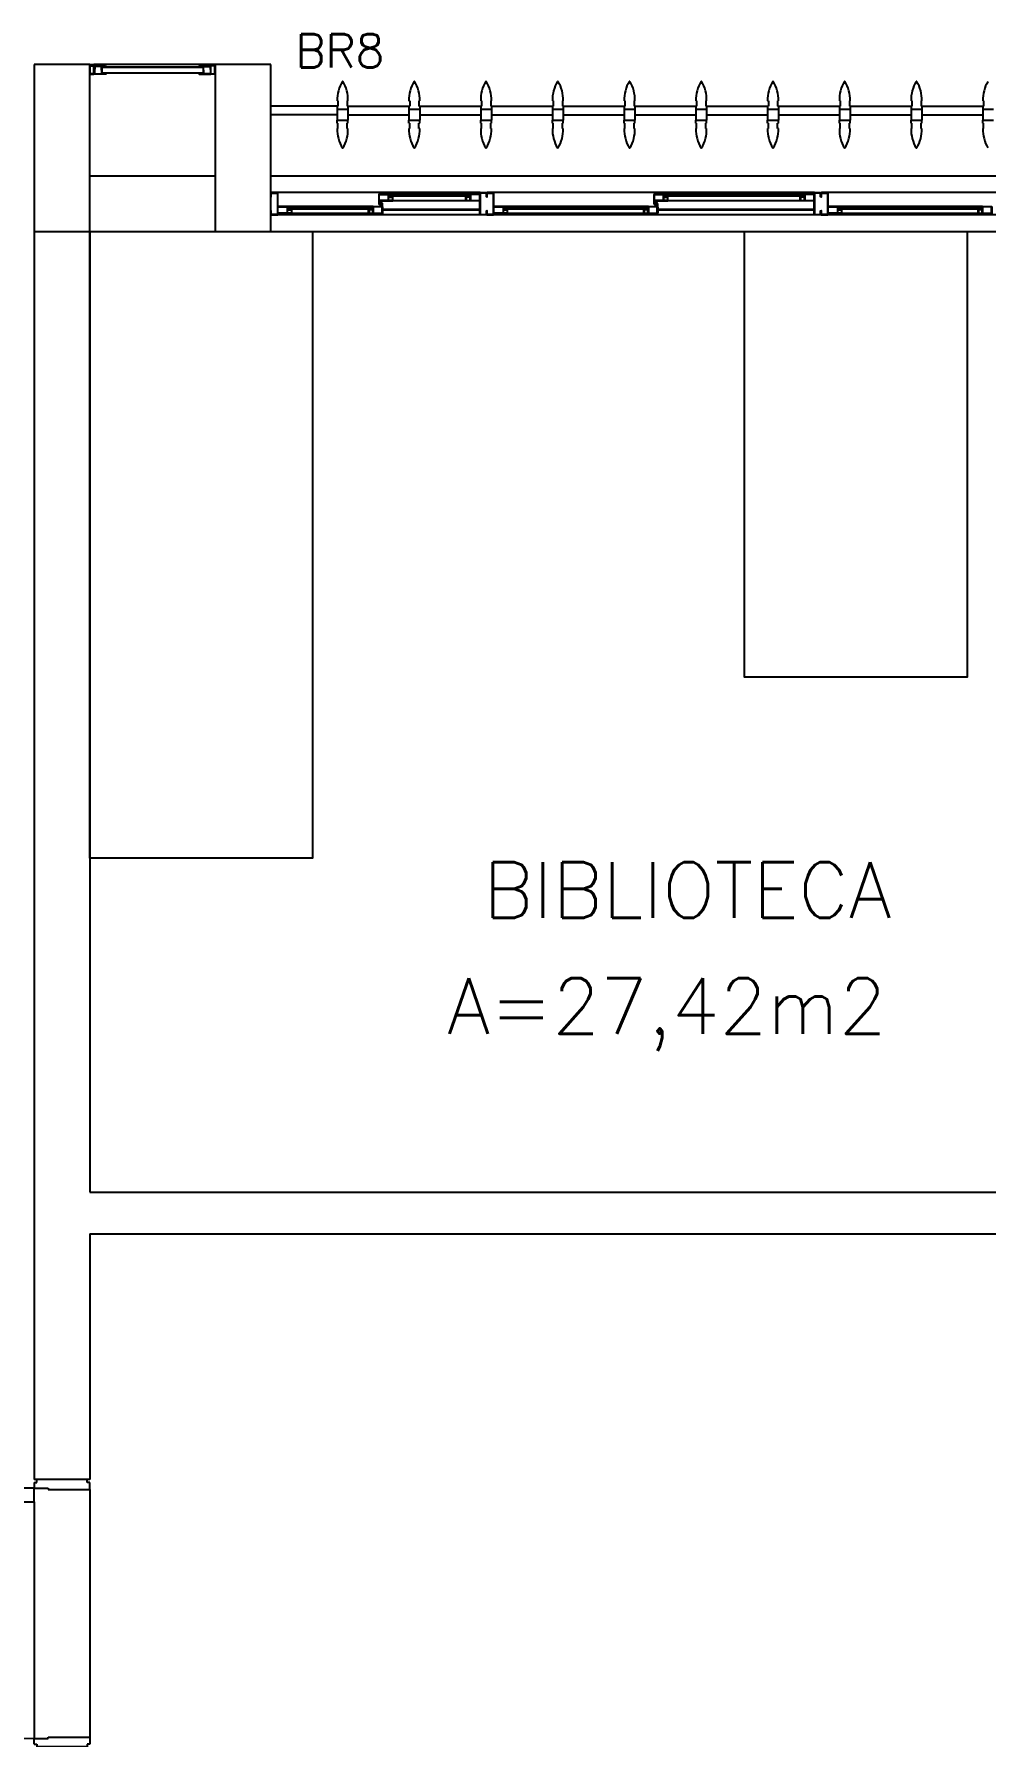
# Model space of a CAD drawing. Header units: millimetres. Extents: x 2128 to 2646, y 1972 to 2207.
# Drawn here: x 2316.61 to 2320.03, y 2047.56 to 2053.67 of the extents above; entities that cross this region are included whole.
import ezdxf

# ---------------------------------------------------------------- set-up
doc = ezdxf.new("R2010")
doc.units = ezdxf.units.MM
for name, color, linetype in [('AR-ALV', 2, 'Continuous'), ('AR-BANCADAS', 1, 'Continuous'), ('AR-BRISES', 1, 'Continuous'), ('AR-ESQ', 1, 'Continuous'), ('AR-ESTC', 3, 'Continuous'), ('AR-PEITORIL', 1, 'Continuous'), ('AR-PF-maçaneta', 1, 'Continuous'), ('AR-PF-mov', 1, 'Continuous'), ('AR-PF-pm1', 2, 'Continuous'), ('AR-PF-soleira', 1, 'Continuous'), ('AR-PORTA', 1, 'Continuous'), ('BC- VISTA', 1, 'Continuous'), ('BR-PAINEL', 1, 'Continuous'), ('BR-SUPORTE', 1, 'Continuous'), ('BR-TEXTO', 2, 'Continuous'), ('DT-ESQ-BAGUETE-C', 1, 'Continuous'), ('DT-ESQ-BAGUETE-V', 1, 'Continuous'), ('DT-ESQ-CHAPA DOBRADA-V', 1, 'Continuous'), ('DT-ESQ-PERFIL CADEIRA-C', 2, 'Continuous'), ('DT-ESQ-PERFIL CADEIRA-V', 2, 'Continuous'), ('DT-ESQ-PERFIL U SIMPLES-C', 2, 'Continuous'), ('DT-ESQ-PERFIL U-C', 2, 'Continuous'), ('DT-ESQ-PERFIL U-V', 1, 'Continuous'), ('DT-ESQ-VENEZIANA-C', 1, 'Continuous'), ('DT-ESQ-VENEZIANA-V', 1, 'Continuous'), ('DT-ESQ-VIDRO-C', 2, 'Continuous'), ('DT-TXTMOD', 1, 'Continuous'), ('TEXTO', 2, 'Continuous'), ('Área', 2, 'Continuous')]:
    doc.layers.add(name, color=color, linetype=linetype)
doc.styles.add('S10', font='simplex.shx', dxfattribs={"height": 0.1})
doc.styles.add('S12', font='simplex.shx', dxfattribs={"width": 1.1, "height": 0.12})
doc.styles.add('UNB-100', font='simplex.shx', dxfattribs={"height": 0.2})

# ---------------------------------------------------------------- blocks, each defined once
blk = doc.blocks.new('BCL11')
at = {"layer": 'BC- VISTA'}
blk.add_lwpolyline([(0.8, 0), (0.8, -1.6), (0, -1.6), (0, 0)], close=True, dxfattribs=at)
blk = doc.blocks.new('BCL07')
at = {"layer": 'BC- VISTA'}
blk.add_lwpolyline([(0.8, 0), (0.8, -2.25), (0, -2.25), (0, 0)], close=True, dxfattribs=at)
blk = doc.blocks.new('EF40-P')
at = {"layer": 'DT-ESQ-BAGUETE-C', "ltscale": 0.1}
for points in [[(2.61, -0.08), (2.5965, -0.08), (2.5965, -0.0785), (2.6095, -0.0785, 0.414214), (2.61, -0.078), (2.61, -0.067, 0.414214), (2.6095, -0.0665), (2.5965, -0.0665), (2.5965, -0.065), (2.61, -0.065, -0.414214), (2.6115, -0.0665), (2.6115, -0.0785, -0.414214)], [(3.1015, -0.08), (3.115, -0.08), (3.115, -0.0785), (3.102, -0.0785, -0.414214), (3.1015, -0.078), (3.1015, -0.067, -0.414214), (3.102, -0.0665), (3.115, -0.0665), (3.115, -0.065), (3.1015, -0.065, 0.414214), (3.1, -0.0665), (3.1, -0.0785, 0.414214)], [(3.2485, -0.125), (3.235, -0.125), (3.235, -0.1235), (3.248, -0.1235, 0.414214), (3.2485, -0.123), (3.2485, -0.112, 0.414214), (3.248, -0.1115), (3.235, -0.1115), (3.235, -0.11), (3.2485, -0.11, -0.414214), (3.25, -0.1115), (3.25, -0.1235, -0.414214)], [(3.7265, -0.125), (3.74, -0.125), (3.74, -0.1235), (3.727, -0.1235, -0.414214), (3.7265, -0.123), (3.7265, -0.112, -0.414214), (3.727, -0.1115), (3.74, -0.1115), (3.74, -0.11), (3.7265, -0.11, 0.414214), (3.725, -0.1115), (3.725, -0.1235, 0.414214)], [(3.81, -0.08), (3.7965, -0.08), (3.7965, -0.0785), (3.8095, -0.0785, 0.414214), (3.81, -0.078), (3.81, -0.067, 0.414214), (3.8095, -0.0665), (3.7965, -0.0665), (3.7965, -0.065), (3.81, -0.065, -0.414214), (3.8115, -0.0665), (3.8115, -0.0785, -0.414214)], [(4.3015, -0.08), (4.315, -0.08), (4.315, -0.0785), (4.302, -0.0785, -0.414214), (4.3015, -0.078), (4.3015, -0.067, -0.414214), (4.302, -0.0665), (4.315, -0.0665), (4.315, -0.065), (4.3015, -0.065, 0.414214), (4.3, -0.0665), (4.3, -0.0785, 0.414214)], [(4.4485, -0.125), (4.435, -0.125), (4.435, -0.1235), (4.448, -0.1235, 0.414214), (4.4485, -0.123), (4.4485, -0.112, 0.414214), (4.448, -0.1115), (4.435, -0.1115), (4.435, -0.11), (4.4485, -0.11, -0.414214), (4.45, -0.1115), (4.45, -0.1235, -0.414214)], [(4.714, -0.125), (4.7275, -0.125), (4.7275, -0.1235), (4.7145, -0.1235, -0.414214), (4.714, -0.123), (4.714, -0.112, -0.414214), (4.7145, -0.1115), (4.7275, -0.1115), (4.7275, -0.11), (4.714, -0.11, 0.414214), (4.7125, -0.1115), (4.7125, -0.1235, 0.414214)], [(4.7975, -0.08), (4.784, -0.08), (4.784, -0.0785), (4.797, -0.0785, 0.414214), (4.7975, -0.078), (4.7975, -0.067, 0.414214), (4.797, -0.0665), (4.784, -0.0665), (4.784, -0.065), (4.7975, -0.065, -0.414214), (4.799, -0.0665), (4.799, -0.0785, -0.414214)], [(5.0765, -0.08), (5.09, -0.08), (5.09, -0.0785), (5.077, -0.0785, -0.414214), (5.0765, -0.078), (5.0765, -0.067, -0.414214), (5.077, -0.0665), (5.09, -0.0665), (5.09, -0.065), (5.0765, -0.065, 0.414214), (5.075, -0.0665), (5.075, -0.0785, 0.414214)]]:
    blk.add_lwpolyline(points, format="xyb", close=True, dxfattribs=at)
at = {"layer": 'DT-ESQ-BAGUETE-V', "ltscale": 0.1}
for p, q in [((2.61, -0.065), (3.1015, -0.065)), ((3.2485, -0.11), (3.7265, -0.11)), ((3.81, -0.065), (4.3015, -0.065)), ((4.4485, -0.11), (4.714, -0.11)), ((4.7975, -0.065), (5.0765, -0.065))]:
    blk.add_line(p, q, dxfattribs=at)
at = {"layer": 'DT-ESQ-CHAPA DOBRADA-V', "ltscale": 0.1}
for p, q in [((3.2, -0.077), (3.7615, -0.077)), ((3.2, -0.08), (3.7615, -0.08)), ((4.4, -0.077), (4.749, -0.077)), ((4.4, -0.08), (4.749, -0.08))]:
    blk.add_line(p, q, dxfattribs=at)
at = {"layer": 'DT-ESQ-PERFIL CADEIRA-C', "ltscale": 0.1}
for p, q in [((2.5635, -0.0885), (2.61, -0.0885)), ((3.15, -0.0885), (3.1015, -0.0885)), ((3.7635, -0.0885), (3.81, -0.0885)), ((4.35, -0.0885), (4.3015, -0.0885)), ((4.751, -0.0885), (4.7975, -0.0885)), ((5.125, -0.0885), (5.0765, -0.0885)), ((3.2, -0.1335), (3.2485, -0.1335)), ((3.773, -0.1335), (3.7265, -0.1335)), ((4.4, -0.1335), (4.4485, -0.1335)), ((4.7605, -0.1335), (4.714, -0.1335))]:
    blk.add_line(p, q, dxfattribs=at)
for points in [[(2.61, -0.087, -1), (2.61, -0.09), (2.5635, -0.09, -0.414214), (2.5615, -0.088), (2.5615, -0.067, -0.414214), (2.5635, -0.065), (2.595, -0.065, -0.414214), (2.5965, -0.0665), (2.5965, -0.087)], [(2.5965, -0.0885, -0.198913), (2.5954, -0.0881, -0.198913), (2.595, -0.087), (2.595, -0.067, 0.414214), (2.5945, -0.0665), (2.5635, -0.0665, 0.414214), (2.563, -0.067), (2.563, -0.088, 0.414214), (2.5635, -0.0885)], [(3.1015, -0.09), (3.15, -0.09), (3.15, -0.0885), (3.115, -0.0885, 0.198912), (3.1161, -0.0881, 0.198913), (3.1165, -0.087), (3.1165, -0.067, -0.414214), (3.117, -0.0665), (3.15, -0.0665), (3.15, -0.065), (3.1165, -0.065, 0.414214), (3.115, -0.0665), (3.115, -0.0785), (3.115, -0.08), (3.115, -0.087), (3.1015, -0.087, 1)], [(3.2485, -0.135), (3.2, -0.135), (3.2, -0.1335), (3.235, -0.1335, -0.198912), (3.2339, -0.1331, -0.198913), (3.2335, -0.132), (3.2335, -0.112, 0.414214), (3.233, -0.1115), (3.2, -0.1115), (3.2, -0.11), (3.2335, -0.11, -0.414214), (3.235, -0.1115), (3.235, -0.1235), (3.235, -0.125), (3.235, -0.132), (3.2485, -0.132, -1)], [(3.7265, -0.132, 1), (3.7265, -0.135), (3.773, -0.135, 0.414214), (3.775, -0.133), (3.775, -0.112, 0.414214), (3.773, -0.11), (3.7415, -0.11, 0.414214), (3.74, -0.1115), (3.74, -0.132)], [(3.74, -0.1335, 0.198913), (3.7411, -0.1331, 0.198913), (3.7415, -0.132), (3.7415, -0.112, -0.414214), (3.742, -0.1115), (3.773, -0.1115, -0.414214), (3.7735, -0.112), (3.7735, -0.133, -0.414214), (3.773, -0.1335)], [(3.81, -0.087, -1), (3.81, -0.09), (3.7635, -0.09, -0.414214), (3.7615, -0.088), (3.7615, -0.067, -0.414214), (3.7635, -0.065), (3.795, -0.065, -0.414214), (3.7965, -0.0665), (3.7965, -0.087)], [(3.7965, -0.0885, -0.198913), (3.7954, -0.0881, -0.198913), (3.795, -0.087), (3.795, -0.067, 0.414214), (3.7945, -0.0665), (3.7635, -0.0665, 0.414214), (3.763, -0.067), (3.763, -0.088, 0.414214), (3.7635, -0.0885)], [(4.3015, -0.09), (4.35, -0.09), (4.35, -0.0885), (4.315, -0.0885, 0.198912), (4.3161, -0.0881, 0.198913), (4.3165, -0.087), (4.3165, -0.067, -0.414214), (4.317, -0.0665), (4.35, -0.0665), (4.35, -0.065), (4.3165, -0.065, 0.414214), (4.315, -0.0665), (4.315, -0.0785), (4.315, -0.08), (4.315, -0.087), (4.3015, -0.087, 1)], [(4.4485, -0.135), (4.4, -0.135), (4.4, -0.1335), (4.435, -0.1335, -0.198912), (4.4339, -0.1331, -0.198913), (4.4335, -0.132), (4.4335, -0.112, 0.414214), (4.433, -0.1115), (4.4, -0.1115), (4.4, -0.11), (4.4335, -0.11, -0.414214), (4.435, -0.1115), (4.435, -0.1235), (4.435, -0.125), (4.435, -0.132), (4.4485, -0.132, -1)], [(4.714, -0.132, 1), (4.714, -0.135), (4.7605, -0.135, 0.414214), (4.7625, -0.133), (4.7625, -0.112, 0.414214), (4.7605, -0.11), (4.729, -0.11, 0.414214), (4.7275, -0.1115), (4.7275, -0.132)], [(4.7275, -0.1335, 0.198913), (4.7286, -0.1331, 0.198913), (4.729, -0.132), (4.729, -0.112, -0.414214), (4.7295, -0.1115), (4.7605, -0.1115, -0.414214), (4.761, -0.112), (4.761, -0.133, -0.414214), (4.7605, -0.1335)], [(4.7975, -0.087, -1), (4.7975, -0.09), (4.751, -0.09, -0.414214), (4.749, -0.088), (4.749, -0.067, -0.414214), (4.751, -0.065), (4.7825, -0.065, -0.414214), (4.784, -0.0665), (4.784, -0.087)], [(4.784, -0.0885, -0.198913), (4.7829, -0.0881, -0.198913), (4.7825, -0.087), (4.7825, -0.067, 0.414214), (4.782, -0.0665), (4.751, -0.0665, 0.414214), (4.7505, -0.067), (4.7505, -0.088, 0.414214), (4.751, -0.0885)], [(5.0765, -0.09), (5.125, -0.09), (5.125, -0.0885), (5.09, -0.0885, 0.198912), (5.0911, -0.0881, 0.198913), (5.0915, -0.087), (5.0915, -0.067, -0.414214), (5.092, -0.0665), (5.125, -0.0665), (5.125, -0.065), (5.0915, -0.065, 0.414214), (5.09, -0.0665), (5.09, -0.0785), (5.09, -0.08), (5.09, -0.087), (5.0765, -0.087, 1)]]:
    blk.add_lwpolyline(points, format="xyb", close=True, dxfattribs=at)
at = {"layer": 'DT-ESQ-PERFIL CADEIRA-V', "ltscale": 0.1}
for p, q in [((2.595, -0.09), (3.1015, -0.09)), ((3.795, -0.09), (4.3015, -0.09)), ((4.7825, -0.09), (5.0765, -0.09)), ((3.2485, -0.135), (3.7265, -0.135)), ((4.4485, -0.135), (4.714, -0.135))]:
    blk.add_line(p, q, dxfattribs=at)
at = {"layer": 'DT-ESQ-PERFIL U SIMPLES-C', "ltscale": 0.1}
for points in [[(3.7635, -0.102), (3.7715, -0.102), (3.7715, -0.1005), (3.7635, -0.1005, -0.414214), (3.763, -0.1), (3.763, -0.092, -0.414214), (3.7635, -0.0915), (3.7715, -0.0915), (3.7715, -0.09), (3.7635, -0.09, 0.414214), (3.7615, -0.092), (3.7615, -0.1, 0.414214)], [(3.773, -0.098), (3.765, -0.098), (3.765, -0.0995), (3.773, -0.0995, -0.414214), (3.7735, -0.1), (3.7735, -0.108, -0.414214), (3.773, -0.1085), (3.765, -0.1085), (3.765, -0.11), (3.773, -0.11, 0.414214), (3.775, -0.108), (3.775, -0.1, 0.414214)], [(4.751, -0.102), (4.759, -0.102), (4.759, -0.1005), (4.751, -0.1005, -0.414214), (4.7505, -0.1), (4.7505, -0.092, -0.414214), (4.751, -0.0915), (4.759, -0.0915), (4.759, -0.09), (4.751, -0.09, 0.414214), (4.749, -0.092), (4.749, -0.1, 0.414214)], [(4.7605, -0.098), (4.7525, -0.098), (4.7525, -0.0995), (4.7605, -0.0995, -0.414214), (4.761, -0.1), (4.761, -0.108, -0.414214), (4.7605, -0.1085), (4.7525, -0.1085), (4.7525, -0.11), (4.7605, -0.11, 0.414214), (4.7625, -0.108), (4.7625, -0.1, 0.414214)]]:
    blk.add_lwpolyline(points, format="xyb", close=True, dxfattribs=at)
at = {"layer": 'DT-ESQ-PERFIL U-C', "ltscale": 0.1}
for points in [[(3.175, -0.0615, 0.414214), (3.1735, -0.06), (3.1515, -0.06, 0.414214), (3.15, -0.0615), (3.15, -0.1385, 0.414214), (3.1515, -0.14), (3.1735, -0.14, 0.414214), (3.175, -0.1385), (3.175, -0.125), (3.1735, -0.125), (3.1735, -0.138, -0.414214), (3.173, -0.1385), (3.152, -0.1385, -0.414214), (3.1515, -0.138), (3.1515, -0.062, -0.414214), (3.152, -0.0615), (3.173, -0.0615, -0.414214), (3.1735, -0.062), (3.1735, -0.075), (3.175, -0.075)], [(3.175, -0.0615, -0.414214), (3.1765, -0.06), (3.1985, -0.06, -0.414214), (3.2, -0.0615), (3.2, -0.1385, -0.414214), (3.1985, -0.14), (3.1765, -0.14, -0.414214), (3.175, -0.1385), (3.175, -0.125), (3.1765, -0.125), (3.1765, -0.138, 0.414214), (3.177, -0.1385), (3.198, -0.1385, 0.414214), (3.1985, -0.138), (3.1985, -0.062, 0.414214), (3.198, -0.0615), (3.177, -0.0615, 0.414214), (3.1765, -0.062), (3.1765, -0.075), (3.175, -0.075)], [(4.375, -0.0615, 0.414214), (4.3735, -0.06), (4.3515, -0.06, 0.414214), (4.35, -0.0615), (4.35, -0.1385, 0.414214), (4.3515, -0.14), (4.3735, -0.14, 0.414214), (4.375, -0.1385), (4.375, -0.125), (4.3735, -0.125), (4.3735, -0.138, -0.414214), (4.373, -0.1385), (4.352, -0.1385, -0.414214), (4.3515, -0.138), (4.3515, -0.062, -0.414214), (4.352, -0.0615), (4.373, -0.0615, -0.414214), (4.3735, -0.062), (4.3735, -0.075), (4.375, -0.075)], [(4.375, -0.0615, -0.414214), (4.3765, -0.06), (4.3985, -0.06, -0.414214), (4.4, -0.0615), (4.4, -0.1385, -0.414214), (4.3985, -0.14), (4.3765, -0.14, -0.414214), (4.375, -0.1385), (4.375, -0.125), (4.3765, -0.125), (4.3765, -0.138, 0.414214), (4.377, -0.1385), (4.398, -0.1385, 0.414214), (4.3985, -0.138), (4.3985, -0.062, 0.414214), (4.398, -0.0615), (4.377, -0.0615, 0.414214), (4.3765, -0.062), (4.3765, -0.075), (4.375, -0.075)], [(5.15, -0.0615, 0.414214), (5.1485, -0.06), (5.1265, -0.06, 0.414214), (5.125, -0.0615), (5.125, -0.1385, 0.414214), (5.1265, -0.14), (5.1485, -0.14, 0.414214), (5.15, -0.1385), (5.15, -0.125), (5.1485, -0.125), (5.1485, -0.138, -0.414214), (5.148, -0.1385), (5.127, -0.1385, -0.414214), (5.1265, -0.138), (5.1265, -0.062, -0.414214), (5.127, -0.0615), (5.148, -0.0615, -0.414214), (5.1485, -0.062), (5.1485, -0.075), (5.15, -0.075)]]:
    blk.add_lwpolyline(points, format="xyb", close=True, dxfattribs=at)
at = {"layer": 'DT-ESQ-PERFIL U-V', "ltscale": 0.1}
for p, q in [((1.9985, -0.06), (3.1515, -0.06)), ((3.1985, -0.06), (4.3515, -0.06)), ((4.3985, -0.06), (5.1265, -0.06)), ((1.9985, -0.14), (3.1515, -0.14)), ((3.1985, -0.14), (4.3515, -0.14)), ((4.3985, -0.14), (5.1265, -0.14))]:
    blk.add_line(p, q, dxfattribs=at)
at = {"layer": 'DT-ESQ-VIDRO-C', "ltscale": 0.1}
for points in [[(3.1125, -0.085), (3.1125, -0.082), (2.599, -0.082), (2.599, -0.085)], [(4.3125, -0.085), (4.3125, -0.082), (3.799, -0.082), (3.799, -0.085)], [(5.0875, -0.085), (5.0875, -0.082), (4.7865, -0.082), (4.7865, -0.085)], [(3.238, -0.13), (3.238, -0.127), (3.737, -0.127), (3.737, -0.13)], [(4.438, -0.13), (4.438, -0.127), (4.7245, -0.127), (4.7245, -0.13)]]:
    blk.add_lwpolyline(points, close=True, dxfattribs=at)
at = {"layer": 'DT-TXTMOD', "ltscale": 0.1, "style": 'S10', "flags": 3}
for tag, p in [('M01', (0.025, -0.28)), ('M02', (0.3253, -0.28)), ('M03', (0.627, -0.28)), ('M04', (0.9288, -0.28)), ('M05', (1.2306, -0.28)), ('M06', (1.5323, -0.28)), ('M07', (1.8341, -0.28)), ('M08', (2.1359, -0.28)), ('M09', (2.4376, -0.28)), ('M10', (2.7394, -0.28)), ('M11', (3.0412, -0.28)), ('M12', (3.3429, -0.28)), ('M13', (3.6447, -0.28)), ('M14', (3.9464, -0.28)), ('M15', (4.2482, -0.28)), ('M16', (4.55, -0.28)), ('M17', (4.8517, -0.28))]:
    blk.add_attdef(tag, p, '', height=0.1, dxfattribs=at)
blk = doc.blocks.new('pcf-alv-01p-dir')
at = {"layer": 'AR-PF-maçaneta'}
blk.add_line((0.83, 0.3425), (0.83, 0.9575), dxfattribs=at)
for points in [[(0.83, 0.3575), (0.87, 0.3575), (0.87, 0.3425), (0.81, 0.3425), (0.81, 0.9575), (0.87, 0.9575), (0.87, 0.9425), (0.83, 0.9425)], [(0.87, 0.9575), (0.855, 0.9575), (0.855, 0.9625), (0.865, 0.9675), (0.88, 0.9675), (0.88, 0.9325), (0.865, 0.9325), (0.855, 0.9375), (0.855, 0.9425), (0.87, 0.9425)], [(0.87, 0.3425), (0.855, 0.3425), (0.855, 0.3375), (0.865, 0.3325), (0.88, 0.3325), (0.88, 0.3675), (0.865, 0.3675), (0.855, 0.3625), (0.855, 0.3575), (0.87, 0.3575)]]:
    blk.add_lwpolyline(points, dxfattribs=at)
at = {"layer": 'AR-PF-mov'}
blk.add_arc((0.93, 0.2), 0.9, 90, 180, dxfattribs=at)
at = {"layer": 'AR-PF-pm1'}
for p, q in [((0, 0.01), (0, 0.19)), ((0.01, 0.19), (0, 0.19)), ((0.01, 0.2), (0.03, 0.2)), ((0.01, 0.2), (0.01, 0.19)), ((0.03, 0.2), (0.03, 0.15)), ((0.95, 0.2), (0.93, 0.2)), ((0.93, 0.2), (0.93, 0.15)), ((0.95, 0.2), (0.95, 0.19)), ((0.95, 0.19), (0.96, 0.19)), ((0.96, 0.01), (0.96, 0.19)), ((0.03, 0.15), (0.035, 0.15)), ((0.035, 0.15), (0.035, 0)), ((0.93, 0.15), (0.925, 0.15)), ((0.925, 0.15), (0.925, 0)), ((0.01, 0.01), (0, 0.01)), ((0.01, 0), (0.01, 0.01)), ((0.035, 0), (0.01, 0)), ((0.925, 0), (0.95, 0)), ((0.95, 0), (0.95, 0.01)), ((0.95, 0.01), (0.96, 0.01))]:
    blk.add_line(p, q, dxfattribs=at)
blk.add_lwpolyline([(0.88, 1.1), (0.88, 0.2), (0.93, 0.2), (0.93, 1.1)], close=True, dxfattribs=at)
at = {"layer": 'AR-PF-soleira'}
for p, q in [((0.88, 0.2), (0.03, 0.2)), ((0.925, 0), (0.035, 0))]:
    blk.add_line(p, q, dxfattribs=at)
blk = doc.blocks.new('BR-MODULO8')
at = {"layer": 'BR-PAINEL'}
for p, q in [((-4.9117, 0.27), (-4.9092, 0.27)), ((-4.9117, 0.25), (-4.9117, 0.24)), ((-4.9117, 0.25), (-4.9092, 0.25)), ((-4.9092, 0.27), (-4.9092, 0.25)), ((-4.8758, 0.27), (-4.8758, 0.25)), ((-4.8733, 0.27), (-4.8758, 0.27)), ((-4.8733, 0.25), (-4.8758, 0.25)), ((-4.8733, 0.25), (-4.8733, 0.24)), ((-4.6542, 0.27), (-4.6517, 0.27)), ((-4.6542, 0.25), (-4.6542, 0.24)), ((-4.6542, 0.25), (-4.6517, 0.25)), ((-4.6517, 0.27), (-4.6517, 0.25)), ((-4.6183, 0.27), (-4.6183, 0.25)), ((-4.6158, 0.27), (-4.6183, 0.27)), ((-4.6158, 0.25), (-4.6183, 0.25)), ((-4.6158, 0.25), (-4.6158, 0.24)), ((-4.3967, 0.27), (-4.3942, 0.27)), ((-4.3967, 0.25), (-4.3967, 0.24)), ((-4.3967, 0.25), (-4.3942, 0.25)), ((-4.3942, 0.27), (-4.3942, 0.25)), ((-4.3608, 0.27), (-4.3608, 0.25)), ((-4.3583, 0.27), (-4.3608, 0.27)), ((-4.3583, 0.25), (-4.3608, 0.25)), ((-4.3583, 0.25), (-4.3583, 0.24)), ((-4.1392, 0.27), (-4.1367, 0.27)), ((-4.1392, 0.25), (-4.1392, 0.24)), ((-4.1392, 0.25), (-4.1367, 0.25)), ((-4.1367, 0.27), (-4.1367, 0.25)), ((-4.1033, 0.27), (-4.1033, 0.25)), ((-4.1008, 0.27), (-4.1033, 0.27)), ((-4.1008, 0.25), (-4.1033, 0.25)), ((-4.1008, 0.25), (-4.1008, 0.24)), ((-3.8817, 0.27), (-3.8792, 0.27)), ((-3.8817, 0.25), (-3.8817, 0.24)), ((-3.8817, 0.25), (-3.8792, 0.25)), ((-3.8792, 0.27), (-3.8792, 0.25)), ((-3.8458, 0.27), (-3.8458, 0.25)), ((-3.8433, 0.27), (-3.8458, 0.27)), ((-3.8433, 0.25), (-3.8458, 0.25)), ((-3.8433, 0.25), (-3.8433, 0.24)), ((-3.6242, 0.27), (-3.6217, 0.27)), ((-3.6242, 0.25), (-3.6242, 0.24)), ((-3.6242, 0.25), (-3.6217, 0.25)), ((-3.6217, 0.27), (-3.6217, 0.25)), ((-3.5883, 0.27), (-3.5883, 0.25)), ((-3.5858, 0.27), (-3.5883, 0.27)), ((-3.5858, 0.25), (-3.5883, 0.25)), ((-3.5858, 0.25), (-3.5858, 0.24)), ((-3.3667, 0.27), (-3.3642, 0.27)), ((-3.3667, 0.25), (-3.3667, 0.24)), ((-3.3667, 0.25), (-3.3642, 0.25)), ((-3.3642, 0.27), (-3.3642, 0.25)), ((-3.3308, 0.27), (-3.3308, 0.25)), ((-3.3283, 0.27), (-3.3308, 0.27)), ((-3.3283, 0.25), (-3.3308, 0.25)), ((-3.3283, 0.25), (-3.3283, 0.24)), ((-3.1092, 0.27), (-3.1067, 0.27)), ((-3.1092, 0.25), (-3.1092, 0.24)), ((-3.1092, 0.25), (-3.1067, 0.25)), ((-3.1067, 0.27), (-3.1067, 0.25)), ((-3.0733, 0.27), (-3.0733, 0.25)), ((-3.0708, 0.27), (-3.0733, 0.27)), ((-3.0708, 0.25), (-3.0733, 0.25)), ((-3.0708, 0.25), (-3.0708, 0.24)), ((-2.8517, 0.27), (-2.8492, 0.27)), ((-2.8517, 0.25), (-2.8517, 0.24)), ((-2.8517, 0.25), (-2.8492, 0.25)), ((-2.8492, 0.27), (-2.8492, 0.25)), ((-2.8158, 0.27), (-2.8158, 0.25)), ((-2.8133, 0.27), (-2.8158, 0.27)), ((-2.8133, 0.25), (-2.8158, 0.25)), ((-2.8133, 0.25), (-2.8133, 0.24)), ((-2.5942, 0.27), (-2.5917, 0.27)), ((-2.5942, 0.25), (-2.5942, 0.24)), ((-2.5942, 0.25), (-2.5917, 0.25)), ((-2.5917, 0.27), (-2.5917, 0.25)), ((-4.9117, 0.24), (-4.8733, 0.24)), ((-4.9117, 0.24), (-4.9117, 0.2)), ((-4.9117, 0.2), (-4.8733, 0.2)), ((-4.9117, 0.19), (-4.9117, 0.2)), ((-4.9117, 0.19), (-4.9092, 0.19)), ((-4.9092, 0.17), (-4.9092, 0.19)), ((-4.8733, 0.19), (-4.8758, 0.19)), ((-4.8758, 0.17), (-4.8758, 0.19)), ((-4.8733, 0.24), (-4.8733, 0.2)), ((-4.8733, 0.19), (-4.8733, 0.2)), ((-4.6542, 0.24), (-4.6158, 0.24)), ((-4.6542, 0.24), (-4.6542, 0.2)), ((-4.6542, 0.2), (-4.6158, 0.2)), ((-4.6542, 0.19), (-4.6542, 0.2)), ((-4.6542, 0.19), (-4.6517, 0.19)), ((-4.6517, 0.17), (-4.6517, 0.19)), ((-4.6158, 0.19), (-4.6183, 0.19)), ((-4.6183, 0.17), (-4.6183, 0.19)), ((-4.6158, 0.24), (-4.6158, 0.2)), ((-4.6158, 0.19), (-4.6158, 0.2)), ((-4.3967, 0.24), (-4.3583, 0.24)), ((-4.3967, 0.24), (-4.3967, 0.2)), ((-4.3967, 0.2), (-4.3583, 0.2)), ((-4.3967, 0.19), (-4.3967, 0.2)), ((-4.3967, 0.19), (-4.3942, 0.19)), ((-4.3942, 0.17), (-4.3942, 0.19)), ((-4.3583, 0.19), (-4.3608, 0.19)), ((-4.3608, 0.17), (-4.3608, 0.19)), ((-4.3583, 0.24), (-4.3583, 0.2)), ((-4.3583, 0.19), (-4.3583, 0.2)), ((-4.1392, 0.24), (-4.1008, 0.24)), ((-4.1392, 0.24), (-4.1392, 0.2)), ((-4.1392, 0.2), (-4.1008, 0.2)), ((-4.1392, 0.19), (-4.1392, 0.2)), ((-4.1392, 0.19), (-4.1367, 0.19)), ((-4.1367, 0.17), (-4.1367, 0.19)), ((-4.1008, 0.19), (-4.1033, 0.19)), ((-4.1033, 0.17), (-4.1033, 0.19)), ((-4.1008, 0.24), (-4.1008, 0.2)), ((-4.1008, 0.19), (-4.1008, 0.2)), ((-3.8817, 0.24), (-3.8433, 0.24)), ((-3.8817, 0.24), (-3.8817, 0.2)), ((-3.8817, 0.2), (-3.8433, 0.2)), ((-3.8817, 0.19), (-3.8817, 0.2)), ((-3.8817, 0.19), (-3.8792, 0.19)), ((-3.8792, 0.17), (-3.8792, 0.19)), ((-3.8433, 0.19), (-3.8458, 0.19)), ((-3.8458, 0.17), (-3.8458, 0.19)), ((-3.8433, 0.24), (-3.8433, 0.2)), ((-3.8433, 0.19), (-3.8433, 0.2)), ((-3.6242, 0.24), (-3.5858, 0.24)), ((-3.6242, 0.24), (-3.6242, 0.2)), ((-3.6242, 0.2), (-3.5858, 0.2)), ((-3.6242, 0.19), (-3.6242, 0.2)), ((-3.6242, 0.19), (-3.6217, 0.19)), ((-3.6217, 0.17), (-3.6217, 0.19)), ((-3.5858, 0.19), (-3.5883, 0.19)), ((-3.5883, 0.17), (-3.5883, 0.19)), ((-3.5858, 0.24), (-3.5858, 0.2)), ((-3.5858, 0.19), (-3.5858, 0.2)), ((-3.3667, 0.24), (-3.3283, 0.24)), ((-3.3667, 0.24), (-3.3667, 0.2)), ((-3.3667, 0.2), (-3.3283, 0.2)), ((-3.3667, 0.19), (-3.3667, 0.2)), ((-3.3667, 0.19), (-3.3642, 0.19)), ((-3.3642, 0.17), (-3.3642, 0.19)), ((-3.3283, 0.19), (-3.3308, 0.19)), ((-3.3308, 0.17), (-3.3308, 0.19)), ((-3.3283, 0.24), (-3.3283, 0.2)), ((-3.3283, 0.19), (-3.3283, 0.2)), ((-3.1092, 0.24), (-3.0708, 0.24)), ((-3.1092, 0.24), (-3.1092, 0.2)), ((-3.1092, 0.2), (-3.0708, 0.2)), ((-3.1092, 0.19), (-3.1092, 0.2)), ((-3.1092, 0.19), (-3.1067, 0.19)), ((-3.1067, 0.17), (-3.1067, 0.19)), ((-3.0708, 0.19), (-3.0733, 0.19)), ((-3.0733, 0.17), (-3.0733, 0.19)), ((-3.0708, 0.24), (-3.0708, 0.2)), ((-3.0708, 0.19), (-3.0708, 0.2)), ((-2.8517, 0.24), (-2.8133, 0.24)), ((-2.8517, 0.24), (-2.8517, 0.2)), ((-2.8517, 0.2), (-2.8133, 0.2)), ((-2.8517, 0.19), (-2.8517, 0.2)), ((-2.8517, 0.19), (-2.8492, 0.19)), ((-2.8492, 0.17), (-2.8492, 0.19)), ((-2.8133, 0.19), (-2.8158, 0.19)), ((-2.8158, 0.17), (-2.8158, 0.19)), ((-2.8133, 0.24), (-2.8133, 0.2)), ((-2.8133, 0.19), (-2.8133, 0.2)), ((-2.5942, 0.24), (-2.5558, 0.24)), ((-2.5942, 0.24), (-2.5942, 0.2)), ((-2.5942, 0.2), (-2.5558, 0.2)), ((-2.5942, 0.19), (-2.5942, 0.2)), ((-2.5942, 0.19), (-2.5917, 0.19)), ((-2.5917, 0.17), (-2.5917, 0.19)), ((-4.9117, 0.17), (-4.9092, 0.17)), ((-4.8733, 0.17), (-4.8758, 0.17)), ((-4.6542, 0.17), (-4.6517, 0.17)), ((-4.6158, 0.17), (-4.6183, 0.17)), ((-4.3967, 0.17), (-4.3942, 0.17)), ((-4.3583, 0.17), (-4.3608, 0.17)), ((-4.1392, 0.17), (-4.1367, 0.17)), ((-4.1008, 0.17), (-4.1033, 0.17)), ((-3.8817, 0.17), (-3.8792, 0.17)), ((-3.8433, 0.17), (-3.8458, 0.17)), ((-3.6242, 0.17), (-3.6217, 0.17)), ((-3.5858, 0.17), (-3.5883, 0.17)), ((-3.3667, 0.17), (-3.3642, 0.17)), ((-3.3283, 0.17), (-3.3308, 0.17)), ((-3.1092, 0.17), (-3.1067, 0.17)), ((-3.0708, 0.17), (-3.0733, 0.17)), ((-2.8517, 0.17), (-2.8492, 0.17)), ((-2.8133, 0.17), (-2.8158, 0.17)), ((-2.5942, 0.17), (-2.5917, 0.17))]:
    blk.add_line(p, q, dxfattribs=at)
for centre, radius, start, end in [((-4.7867, 0.2739), 0.1251, 148.47206, 181.77204), ((-4.8925, 0.3387), 0.001, 37.1012, 142.8988), ((-4.9983, 0.2739), 0.1251, 358.22796, 31.52794), ((-4.5292, 0.2739), 0.1251, 148.47206, 181.77204), ((-4.635, 0.3387), 0.001, 37.1012, 142.8988), ((-4.7408, 0.2739), 0.1251, 358.22796, 31.52794), ((-4.2717, 0.2739), 0.1251, 148.47206, 181.77204), ((-4.3775, 0.3387), 0.001, 37.1012, 142.8988), ((-4.4833, 0.2739), 0.1251, 358.22796, 31.52794), ((-4.0142, 0.2739), 0.1251, 148.47206, 181.77204), ((-4.12, 0.3387), 0.001, 37.1012, 142.8988), ((-4.2258, 0.2739), 0.1251, 358.22796, 31.52794), ((-3.7567, 0.2739), 0.1251, 148.47206, 181.77204), ((-3.8625, 0.3387), 0.001, 37.1012, 142.8988), ((-3.9683, 0.2739), 0.1251, 358.22796, 31.52794), ((-3.4992, 0.2739), 0.1251, 148.47206, 181.77204), ((-3.605, 0.3387), 0.001, 37.1012, 142.8988), ((-3.7108, 0.2739), 0.1251, 358.22796, 31.52794), ((-3.2417, 0.2739), 0.1251, 148.47206, 181.77204), ((-3.3475, 0.3387), 0.001, 37.1012, 142.8988), ((-3.4533, 0.2739), 0.1251, 358.22796, 31.52794), ((-2.9842, 0.2739), 0.1251, 148.47206, 181.77204), ((-3.09, 0.3387), 0.001, 37.1012, 142.8988), ((-3.1958, 0.2739), 0.1251, 358.22796, 31.52794), ((-2.7267, 0.2739), 0.1251, 148.47206, 181.77204), ((-2.8325, 0.3387), 0.001, 37.1012, 142.8988), ((-2.9383, 0.2739), 0.1251, 358.22796, 31.52794), ((-2.4692, 0.2739), 0.1251, 148.47206, 181.77204), ((-4.7867, 0.1661), 0.1251, 178.22796, 211.52794), ((-4.9983, 0.1661), 0.1251, 328.47206, 1.77204), ((-4.5292, 0.1661), 0.1251, 178.22796, 211.52794), ((-4.7408, 0.1661), 0.1251, 328.47206, 1.77204), ((-4.2717, 0.1661), 0.1251, 178.22796, 211.52794), ((-4.4833, 0.1661), 0.1251, 328.47206, 1.77204), ((-4.0142, 0.1661), 0.1251, 178.22796, 211.52794), ((-4.2258, 0.1661), 0.1251, 328.47206, 1.77204), ((-3.7567, 0.1661), 0.1251, 178.22796, 211.52794), ((-3.9683, 0.1661), 0.1251, 328.47206, 1.77204), ((-3.4992, 0.1661), 0.1251, 178.22796, 211.52794), ((-3.7108, 0.1661), 0.1251, 328.47206, 1.77204), ((-3.2417, 0.1661), 0.1251, 178.22796, 211.52794), ((-3.4533, 0.1661), 0.1251, 328.47206, 1.77204), ((-2.9842, 0.1661), 0.1251, 178.22796, 211.52794), ((-3.1958, 0.1661), 0.1251, 328.47206, 1.77204), ((-2.7267, 0.1661), 0.1251, 178.22796, 211.52794), ((-2.9383, 0.1661), 0.1251, 328.47206, 1.77204), ((-2.4692, 0.1661), 0.1251, 178.22796, 211.52794), ((-4.8925, 0.1013), 0.001, 217.1012, 322.8988), ((-4.635, 0.1013), 0.001, 217.1012, 322.8988), ((-4.3775, 0.1013), 0.001, 217.1012, 322.8988), ((-4.12, 0.1013), 0.001, 217.1012, 322.8988), ((-3.8625, 0.1013), 0.001, 217.1012, 322.8988), ((-3.605, 0.1013), 0.001, 217.1012, 322.8988), ((-3.3475, 0.1013), 0.001, 217.1012, 322.8988), ((-3.09, 0.1013), 0.001, 217.1012, 322.8988), ((-2.8325, 0.1013), 0.001, 217.1012, 322.8988)]:
    blk.add_arc(centre, radius, start, end, dxfattribs=at)
at = {"layer": 'BR-SUPORTE'}
for p, q in [((-4.9117, 0.25), (-5.15, 0.25)), ((-4.8733, 0.25), (-4.6517, 0.25)), ((-4.6158, 0.25), (-4.3942, 0.25)), ((-4.3583, 0.25), (-4.1367, 0.25)), ((-4.1008, 0.25), (-3.8792, 0.25)), ((-3.8433, 0.25), (-3.6217, 0.25)), ((-3.5858, 0.25), (-3.3642, 0.25)), ((-3.3283, 0.25), (-3.1067, 0.25)), ((-3.0708, 0.25), (-2.8492, 0.25)), ((-2.8133, 0.25), (-2.5917, 0.25)), ((-4.9117, 0.22), (-5.15, 0.22)), ((-4.8733, 0.22), (-4.6542, 0.22)), ((-4.6158, 0.22), (-4.3967, 0.22)), ((-4.3583, 0.22), (-4.1392, 0.22)), ((-4.1008, 0.22), (-3.8817, 0.22)), ((-3.8433, 0.22), (-3.6242, 0.22)), ((-3.5858, 0.22), (-3.3667, 0.22)), ((-3.3283, 0.22), (-3.1092, 0.22)), ((-3.0708, 0.22), (-2.8517, 0.22)), ((-2.8133, 0.22), (-2.5942, 0.22))]:
    blk.add_line(p, q, dxfattribs=at)
blk = doc.blocks.new('EF01C-P')
at = {"layer": 'DT-ESQ-BAGUETE-C', "ltscale": 0.1}
for points in [[(0.0015, 0.035), (0.015, 0.035), (0.015, 0.0335), (0.0015, 0.0335), (0.0015, 0.005), (0.015, 0.005), (0.015, 0.0035), (0.0015, 0.0035, -0.414214), (0, 0.005), (0, 0.0335, -0.414214)], [(0.4485, 0.035), (0.435, 0.035), (0.435, 0.0335), (0.4485, 0.0335), (0.4485, 0.005), (0.435, 0.005), (0.435, 0.0035), (0.4485, 0.0035, 0.414214), (0.45, 0.005), (0.45, 0.0335, 0.414214)]]:
    blk.add_lwpolyline(points, format="xyb", close=True, dxfattribs=at)
at = {"layer": 'DT-ESQ-PERFIL CADEIRA-C', "ltscale": 0.1}
for points in [[(0.01, 0.0015), (0.01, 0.003), (0.0015, 0.003, 1), (0.0015, 0), (0.015, 0, 0.414214), (0.0165, 0.0015), (0.0165, 0.0335), (0.043, 0.0335)], [(0.043, 0.0065), (0.018, 0.0065), (0.018, 0.0165), (0.0165, 0.0165), (0.0165, 0.0065, 0.414214), (0.018, 0.005), (0.043, 0.005), (0.0565, 0.005, 1), (0.0565, 0.008), (0.043, 0.008), (0.043, 0.02), (0.043, 0.032), (0.0565, 0.032, 1), (0.0565, 0.035), (0.043, 0.035), (0.0165, 0.035, 0.414214), (0.015, 0.0335), (0.015, 0.0015), (0.0015, 0.0015)], [(0.0415, 0.02), (0.0415, 0.032, -0.414214), (0.043, 0.0335), (0.0565, 0.0335)], [(0.0415, 0.02), (0.0415, 0.008, 0.414214), (0.043, 0.0065), (0.0565, 0.0065)], [(0.407, 0.0065), (0.432, 0.0065), (0.432, 0.0165), (0.4335, 0.0165), (0.4335, 0.0065, -0.414214), (0.432, 0.005), (0.407, 0.005), (0.3935, 0.005, -1), (0.3935, 0.008), (0.407, 0.008), (0.407, 0.02), (0.407, 0.032), (0.3935, 0.032, -1), (0.3935, 0.035), (0.407, 0.035), (0.4335, 0.035, -0.414214), (0.435, 0.0335), (0.435, 0.0015), (0.4485, 0.0015)], [(0.4085, 0.02), (0.4085, 0.032, 0.414214), (0.407, 0.0335), (0.3935, 0.0335)], [(0.4085, 0.02), (0.4085, 0.008, -0.414214), (0.407, 0.0065), (0.3935, 0.0065)], [(0.44, 0.0015), (0.44, 0.003), (0.4485, 0.003, -1), (0.4485, 0), (0.435, 0, -0.414214), (0.4335, 0.0015), (0.4335, 0.0335), (0.407, 0.0335)]]:
    blk.add_lwpolyline(points, format="xyb", dxfattribs=at)
at = {"layer": 'DT-ESQ-PERFIL CADEIRA-V', "ltscale": 0.1}
blk.add_line((0.015, 0), (0.435, 0), dxfattribs=at)
at = {"layer": 'DT-ESQ-VENEZIANA-C', "ltscale": 0.1}
for p, q in [((0.043, 0.0105), (0.407, 0.0105)), ((0.043, 0.009), (0.407, 0.009))]:
    blk.add_line(p, q, dxfattribs=at)
at = {"layer": 'DT-ESQ-VENEZIANA-V', "ltscale": 0.1}
blk.add_line((0.043, 0.031), (0.407, 0.031), dxfattribs=at)
at = {"layer": 'DT-TXTMOD', "ltscale": 0.1, "style": 'S10', "flags": 3}
blk.add_attdef('EF01C', (0.0208, -0.14), '', height=0.1, dxfattribs=at)

msp = doc.modelspace()

# ---------------------------------------------------------------- linework, layer by layer
at = {"layer": 'AR-ALV'}
for p, q in [((2316.8115, 2053.1651), (2317.2615, 2053.1651)), ((2316.6115, 2052.9651), (2316.6115, 2048.4826)), ((2316.8115, 2052.9651), (2316.8115, 2049.5151)), ((2316.8115, 2052.9651), (2317.2615, 2052.9651)), ((2316.8115, 2049.5151), (2323.8113, 2049.5151)), ((2316.8115, 2049.3651), (2323.8113, 2049.3651)), ((2316.8115, 2049.3651), (2316.8115, 2048.4826)), ((2316.8115, 2048.4826), (2316.6115, 2048.4826))]:
    msp.add_line(p, q, dxfattribs=at)
at = {"layer": 'AR-ESTC'}
for p, q in [((2316.6115, 2053.5651), (2316.6115, 2052.9651)), ((2316.8115, 2053.5651), (2316.6115, 2053.5651)), ((2316.8115, 2052.9651), (2316.8115, 2053.5651)), ((2317.2615, 2053.5651), (2317.2615, 2052.9651)), ((2317.4615, 2053.5651), (2317.2615, 2053.5651)), ((2317.4615, 2052.9651), (2317.4615, 2053.5651)), ((2316.6115, 2052.9651), (2316.8115, 2052.9651)), ((2317.2615, 2052.9651), (2317.4615, 2052.9651))]:
    msp.add_line(p, q, dxfattribs=at)
at = {"layer": 'AR-PEITORIL'}
for p, q in [((2317.4615, 2053.1651), (2322.6115, 2053.1651)), ((2317.4615, 2052.9651), (2322.6115, 2052.9651))]:
    msp.add_line(p, q, dxfattribs=at)

# ---------------------------------------------------------------- block references
at = {"layer": 'AR-BANCADAS'}
for name, p in [('BCL07', (2316.8115, 2052.9651)), ('BCL11', (2319.1615, 2052.9651))]:
    msp.add_blockref(name, p, dxfattribs=at)
at = {"layer": 'AR-BRISES'}
ref = msp.add_blockref('BR-MODULO8', (2322.6115, 2053.1651), dxfattribs=at)
ref.add_attrib('BR', 'BR8', (2317.5499, 2053.5547), dxfattribs={"layer": 'BR-TEXTO', "height": 0.12, "style": 'S12'})
at = {"layer": 'AR-ESQ', "rotation": 180}
for name, p in [('EF01C-P', (2317.2615, 2053.5651)), ('EF40-P', (2322.6115, 2052.9651))]:
    msp.add_blockref(name, p, dxfattribs=at)
at = {"layer": 'AR-PORTA', "rotation": 90}
msp.add_blockref('pcf-alv-01p-dir', (2316.8115, 2047.5226), dxfattribs=at)

# ---------------------------------------------------------------- texts
at = {"layer": 'TEXTO', "style": 'UNB-100'}
msp.add_text('BIBLIOTECA', height=0.2, dxfattribs=at).set_placement((2318.224, 2050.5004))
at = {"layer": 'Área', "style": 'UNB-100'}
msp.add_text('A=27,42m2', height=0.2, dxfattribs=at).set_placement((2318.0945, 2050.0842))

doc.saveas('drawing.dxf')
